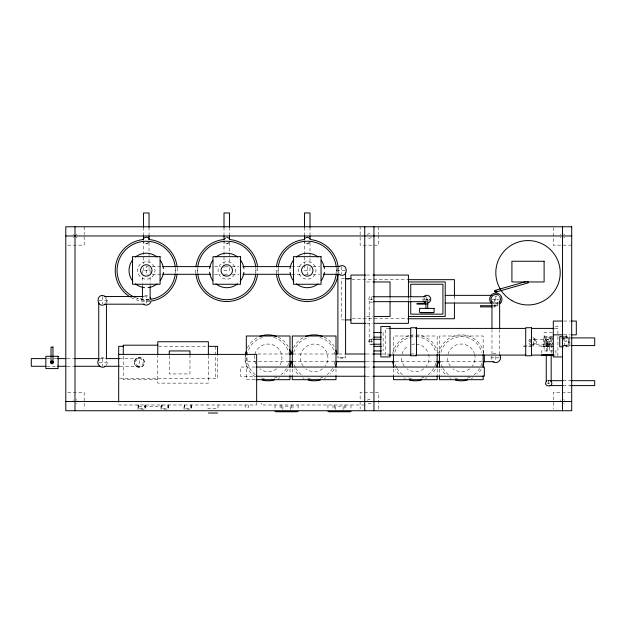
<?xml version="1.0" encoding="UTF-8"?>
<svg xmlns="http://www.w3.org/2000/svg" width="626" height="626" viewBox="0 0 626 626"><rect width="100%" height="100%" fill="white"/><g stroke="black" fill="none" stroke-linecap="round" stroke-linejoin="round"><path stroke-width="0.47" stroke-dasharray="3.13 2.35" d="M175.053 273.163L175.483 270.455L175.053 267.748M197.988 267.748L197.558 270.455L197.988 273.163M255.541 273.163L255.971 270.455L255.541 267.748M278.476 267.748L278.046 270.455L278.476 273.163M336.029 273.163L336.459 270.455L336.029 267.748M423.904 298.25L423.904 300.151M491.253 356.358L491.019 357.845L491.934 360.662M106.475 303.172L107.39 300.355L106.475 297.53M106.475 365.263L107.39 362.438L106.475 359.621M142.399 297.53L141.476 300.355L141.711 301.834M337.86 267.638L336.945 270.455L337.86 273.28M149.074 242.591L146.281 244.015L143.487 242.591M229.554 242.591L226.768 244.015L223.975 242.591M310.042 242.591L307.249 244.015L304.463 242.591M530.801 339.253L529.533 341.741L530.801 344.23M498.64 303.086L495.815 304.001L492.998 303.086M492.998 353.956L494.337 353.275L497.302 353.275M144.794 295.785L146.281 295.55L149.098 296.466M148.988 299.236L146.281 299.666L137.258 298.234M372.587 302.131C367.509 303.704 367.509 294.705 372.587 296.278M101.107 357.876L102.586 357.642L105.411 358.557M372.587 344.668C367.509 346.248 367.509 337.242 372.587 338.822M532.609 344.824C536.552 344.949 536.552 338.541 532.609 338.666M547.758 380.209L549.659 380.209M67.733 245.165L84.189 245.165L84.189 235.478M571.702 245.165L553.306 245.165L553.306 227.731M148.229 266.613L146.281 266.613L146.281 274.298L148.229 274.298M152.134 266.613L161.891 266.613M214.569 266.613L220.422 266.613M225.305 266.613L228.232 266.613M232.129 266.613L238.96 266.613M291.646 266.613L301.396 266.613M313 266.613L319.706 266.613M345.294 270.455L337.907 270.455L337.907 273.374M152.134 274.298L161.891 274.298M214.569 274.298L220.422 274.298M224.327 274.298L228.232 274.298M232.129 274.298L238.96 274.298M291.646 274.298L301.396 274.298M305.3 274.298L309.166 274.298M313 274.298L319.706 274.298M366.531 275.057L372.384 275.057M344.503 278.507L341.741 278.507L341.741 319.902L344.503 319.902M346.342 279.658L406.712 279.658M366.687 281.958L372.525 281.958M144.34 296.513L146.281 296.513L146.281 303.9M372.58 299.205L369.176 299.205L369.176 341.741A2.457 2.457 0 0 0 372.58 344.018M425.907 299.205L427.746 299.205L427.746 301.043M492.271 299.205L499.368 299.205M99.041 300.355L106.428 300.355L106.428 303.266M150.123 300.355L142.438 300.355L142.438 298.422M492.897 303.047L495.815 303.047L495.815 295.652M492.936 305.731L495.815 305.731L495.815 306.881M492.936 306.881L497.161 306.881L497.161 299.205M366.687 316.451L372.525 316.451M352.188 318.751L406.712 318.751M563.846 321.052L570.552 321.052M366.531 323.345L372.384 323.345M555.145 326.569L560.669 326.569M389.333 328.407L385.436 328.407L385.436 355.083L389.333 355.083M554.98 328.407L557.907 328.407L557.907 355.083L554.98 355.083M552.39 332.547L544.111 332.547L544.111 350.943M563.423 334.847L570.552 334.847M409.021 335.998L393.488 335.998L393.488 353.471M409.991 335.998L437.175 335.998L437.175 353.471M552.844 336.686L543.65 336.686L543.65 346.804L553.767 346.804M564.347 336.686L569.863 336.686L569.863 346.804L564.347 346.804M544.111 337.148L552.39 337.148M570.591 337.907L564.808 337.907L564.808 345.583M561.123 338.063L568.486 338.063L568.486 345.427L561.123 345.427M372.58 341.741L369.176 341.741A2.457 2.457 0 0 1 372.58 339.472M533.039 341.741L533.469 341.741L533.469 346.663L533.039 346.663M563.079 345.583L570.591 345.583M532.609 345.928L522.773 345.928L522.773 346.663L532.609 346.663M158.683 346.342L207.464 346.342M544.111 346.342L553.306 346.342M549.573 346.663L538.869 346.663L538.869 345.928L548.705 345.928L548.705 346.663M553.306 350.943L541.467 350.943L541.467 353.377M554.98 350.943L555.951 350.943L555.951 354.997L554.816 354.997M257.849 354.003L289.087 354.003M292.991 354.003L334.965 354.003M338.869 354.003L344.73 354.003M366.202 354.003L372.063 354.003M381.821 354.003L388.66 354.003M411.11 354.003L415.015 354.003M339.026 357.845L337.907 357.845L337.907 354.926M344.464 357.845L345.583 357.845L345.583 354.926M499.368 357.845L491.973 357.845L491.973 329.503M46.793 358.604L49.697 358.604M53.57 358.604L57.443 358.604M67.123 358.604L73.899 358.604M100.043 358.604L104.886 358.604M119.409 358.604L139.379 358.604L139.379 366.28L119.409 366.28M289.087 361.679L245.165 361.679L245.165 355.13M292.991 361.679L334.965 361.679M366.202 361.679L372.063 361.679M395.491 361.679L435.508 361.679M440.391 361.679L482.364 361.679M99.041 362.438L106.428 362.438L106.428 359.527M46.793 366.28L57.443 366.28M67.123 366.28L73.899 366.28M255.189 367.039L240.564 367.039L240.564 376.242L255.189 376.242M366.343 367.039L372.188 367.039M366.343 376.242L372.188 376.242M119.66 378.542L217.566 378.542L217.566 355.365M157.775 379.685L123.283 379.685L123.283 355.482M255.048 379.685L246.315 379.685L246.315 355.411M563.079 380.678L570.748 380.678M546.967 383.135L550.982 383.135M563.079 385.6L570.748 385.6M67.733 392.338L84.189 392.338L84.189 408.794M570.732 392.338L553.306 392.338L553.306 408.794M364.739 404.983L261.261 404.983L261.261 403.144M564.808 336.945C571.976 336.835 570.114 348.635 563.322 346.311M566.186 334.847L566.186 341.741L563.423 341.741L563.423 336.569M551.17 353.299L551.17 341.741A2.457 2.457 0 0 0 547.476 339.613A2.457 2.457 0 0 0 547.476 343.877A2.457 2.457 0 0 0 551.17 341.741L546.248 341.741L546.248 353.299M549.573 341.741L549.628 350.943M548.705 380.678L548.705 384.88M547.844 341.741L547.844 346.663M547.789 341.741L547.789 350.943M499.658 329.503L499.658 353.933M495.815 356.374L495.815 361.39M494.47 299.205L494.47 306.881M483.17 353.471L483.17 335.998L439.475 335.998L439.475 353.471M454.421 296.27L454.421 302.131M439.475 369.011L439.475 374.833M437.175 369.011L437.175 374.833M427.691 299.205L427.691 302.483M426.83 300.144L426.83 296.74A2.457 2.457 0 0 1 427.769 296.927M425.97 299.205L425.97 300.84M410.734 297.757L410.734 300.652M408.434 298.242L408.434 300.159M393.488 369.011L393.488 374.833M390.037 298.242L390.037 300.159M383.135 332.547L383.135 350.943M378.542 226.768L378.542 234.507M378.542 235.478L378.542 245.165L360.138 245.165L360.138 226.768M378.542 408.794L378.542 392.338L360.138 392.338L360.138 408.794M371.641 296.74L371.641 301.662M371.641 339.284L371.641 344.206M350.943 404.983L350.943 411.423M345.881 404.983L345.881 408.817M344.503 404.983L344.503 408.817M343.126 409.584L343.126 406.133L335.763 406.133L335.763 409.584M341.741 266.911L341.741 274.008M335.998 369.011L335.998 374.833M334.386 404.983L334.386 408.817M333.009 404.983L333.009 408.817M327.946 404.983L327.946 409.584M310.011 227.238L310.011 234.852M310.011 242.489L310.011 252.137M310.011 253.1L310.011 263.71M310.011 267.568L310.011 270.455L304.494 270.455L304.494 264.673M307.249 266.613L307.249 274.298M304.494 227.238L304.494 234.852M304.494 240.564L304.494 263.71M298.054 404.983L298.054 411.423M292.991 404.983L292.991 408.817M292.303 369.011L292.303 374.833M291.614 404.983L291.614 408.817M290.237 409.584L290.237 406.133L282.874 406.133L282.874 409.584M290.002 369.011L290.002 374.833M281.497 404.983L281.497 408.817M280.119 404.983L280.119 408.817M275.057 404.983L275.057 411.423M256.66 403.034L256.66 404.983L118.682 404.983L118.682 403.034M248.608 404.983L248.608 407.283L245.165 407.283L245.165 404.983M229.523 227.238L229.523 234.852M229.523 242.489L229.523 252.137M229.523 253.1L229.523 263.71M229.523 267.568L229.523 270.455L224.006 270.455L224.006 264.673M224.006 227.238L224.006 234.852M224.006 240.564L224.006 263.71M218.028 404.983L218.028 408.434L207.91 408.434L207.91 404.983M215.266 346.342L215.266 378.542M208.372 355.365L208.372 383.135L157.775 383.135L157.775 355.419M191.353 404.983L191.353 409.122L183.989 409.122L183.989 404.983M191.118 404.983L191.118 409.584M190.891 404.983L190.891 408.207L184.451 408.207L184.451 404.983M189.975 354.778L189.975 373.941L169.278 373.941L169.278 354.778M184.224 404.983L184.224 409.584M168.355 404.983L168.355 409.122L160.999 409.122L160.999 404.983M168.128 404.983L168.128 409.584M167.893 404.983L167.893 408.207L161.453 408.207L161.453 404.983M162.377 404.983L162.377 406.36L137.078 406.36L137.078 404.983M161.226 404.983L161.226 409.584M150.123 273.351L150.123 270.455L142.438 270.455L142.438 273.351M150.123 277.208L150.123 282.991M150.123 283.961L150.123 286.849M149.043 227.238L149.043 234.852M149.043 242.489L149.043 263.71M149.043 267.568L149.043 270.455M145.357 404.983L145.357 409.122L138.002 409.122L138.002 404.983M145.13 404.983L145.13 409.584M144.903 404.983L144.903 408.207L138.463 408.207L138.463 404.983M143.518 227.238L143.518 234.852M143.518 240.564L143.518 263.71M143.518 267.568L143.518 270.455M142.438 277.208L142.438 282.991M142.438 283.961L142.438 286.849M138.229 404.983L138.229 409.584M102.586 296.513L102.586 303.9M102.586 358.604L102.586 366.28M84.189 226.768L84.189 234.507M563.337 338.196A3.842 3.842 0 0 1 568.643 341.741A3.842 3.842 0 0 1 563.337 345.294M532.609 337.805A3.936 3.936 0 0 1 536.545 341.741A3.936 3.936 0 0 1 532.609 345.685M531.106 345.38A3.936 3.936 0 0 1 529.831 338.963M530.339 342.688A2.457 2.457 0 0 1 530.339 340.802M552.343 343.251A3.936 3.936 0 0 1 546.31 344.871A3.936 3.936 0 0 1 546.31 338.619A3.936 3.936 0 0 1 552.343 340.239M547.766 380.866A2.457 2.457 0 0 1 549.651 380.866M423.192 300.707A3.936 3.936 0 0 1 422.894 299.205M428.567 300.942A2.457 2.457 0 0 1 427.769 301.474M424.553 300.144A2.457 2.457 0 0 1 424.553 298.258M496.739 295.754A0.923 0.916 0 0 1 495.815 296.669A0.923 0.916 0 0 1 494.9 295.754M498.171 304.878A6.143 6.143 0 0 1 493.468 304.878M309.205 242.512A2.762 2.762 0 0 1 305.3 242.512M228.717 242.512A2.762 2.762 0 0 1 224.812 242.512M148.229 242.512A2.762 2.762 0 0 1 144.332 242.512M498.531 301.92A3.842 3.842 0 0 1 493.1 301.92M339.026 273.171A3.842 3.842 0 0 1 339.026 267.74M105.301 297.64A3.842 3.842 0 0 1 105.301 303.07M474.649 354.269A13.795 13.795 0 0 1 472.27 366.241M469.727 368.792A13.795 13.795 0 0 1 452.927 368.792M450.376 366.241A13.795 13.795 0 0 1 447.645 356.037M447.997 354.269A13.795 13.795 0 0 1 474.391 353.408M481.238 369.34A22.998 22.998 0 0 1 477.583 374.105M472.818 377.76A22.998 22.998 0 0 1 471.308 378.558M451.338 378.558A22.998 22.998 0 0 1 449.828 377.76M445.063 374.105A22.998 22.998 0 0 1 441.408 369.34M438.732 353.565A22.998 22.998 0 0 1 483.921 353.565M435.25 369.34A22.998 22.998 0 0 1 431.596 374.105M426.83 377.76A22.998 22.998 0 0 1 425.312 378.558M405.351 378.558A22.998 22.998 0 0 1 403.833 377.76M399.075 374.105A22.998 22.998 0 0 1 395.413 369.34M392.737 353.565A22.998 22.998 0 0 1 409.381 335.63M410.21 335.426A22.998 22.998 0 0 1 415.335 334.847M416.188 334.863A22.998 22.998 0 0 1 437.926 353.565M481.762 363.315A21.159 21.159 0 0 1 480.87 365.936M479.649 368.417A21.159 21.159 0 0 1 474.203 374.63M470.267 377.016A21.159 21.159 0 0 1 465.001 378.675M457.645 378.675A21.159 21.159 0 0 1 452.379 377.016M448.443 374.63A21.159 21.159 0 0 1 443.005 368.417M442.559 367.618A21.159 21.159 0 0 1 440.493 361.523M440.892 352.368A21.159 21.159 0 0 1 481.762 352.368M428.661 354.269A13.795 13.795 0 0 1 426.275 366.241M423.732 368.792A13.795 13.795 0 0 1 406.931 368.792M404.388 366.241A13.795 13.795 0 0 1 401.649 356.037M402.002 354.269A13.795 13.795 0 0 1 408.434 345.896M411.759 344.511A13.795 13.795 0 0 1 415.335 344.042M416.227 344.073A13.795 13.795 0 0 1 428.395 353.408M435.766 363.315A21.159 21.159 0 0 1 434.874 365.936M433.654 368.417A21.159 21.159 0 0 1 428.207 374.63M424.279 377.016A21.159 21.159 0 0 1 419.013 378.675M411.65 378.675A21.159 21.159 0 0 1 406.384 377.016M402.455 374.63A21.159 21.159 0 0 1 397.009 368.417M396.571 367.618A21.159 21.159 0 0 1 394.896 363.315M394.896 352.368A21.159 21.159 0 0 1 408.974 337.664M409.858 337.406A21.159 21.159 0 0 1 415.335 336.686M416.251 336.702A21.159 21.159 0 0 1 435.766 352.368M303.203 366.241A13.795 13.795 0 0 1 304.831 347.673A13.795 13.795 0 0 1 323.47 347.673A13.795 13.795 0 0 1 325.097 366.241M322.546 368.792A13.795 13.795 0 0 1 305.754 368.792M334.065 369.34A22.998 22.998 0 0 1 330.411 374.105M325.645 377.76A22.998 22.998 0 0 1 324.135 378.558M304.166 378.558A22.998 22.998 0 0 1 302.655 377.76M297.89 374.105A22.998 22.998 0 0 1 294.236 369.34M293.438 347.86A22.998 22.998 0 0 1 304.166 337.124M324.135 337.124A22.998 22.998 0 0 1 334.863 347.86M334.98 361.523A21.159 21.159 0 0 1 333.697 365.936M332.469 368.417A21.159 21.159 0 0 1 327.03 374.63M323.094 377.016A21.159 21.159 0 0 1 317.828 378.675M310.473 378.675A21.159 21.159 0 0 1 305.206 377.016M301.27 374.63A21.159 21.159 0 0 1 295.824 368.417M295.386 367.618A21.159 21.159 0 0 1 293.711 363.315M293.711 352.368A21.159 21.159 0 0 1 308.673 337.406M319.628 337.406A21.159 21.159 0 0 1 334.98 354.167M254.829 354.269A13.795 13.795 0 0 1 274.258 345.466A13.795 13.795 0 0 1 279.102 366.241M276.559 368.792A13.795 13.795 0 0 1 259.759 368.792M255.784 363.949A13.795 13.795 0 0 1 254.625 355.145M288.07 369.34A22.998 22.998 0 0 1 284.415 374.105M279.658 377.76A22.998 22.998 0 0 1 278.14 378.558M255.212 376.844A22.998 22.998 0 0 1 245.306 355.271M247.442 347.86A22.998 22.998 0 0 1 258.178 337.124M278.14 337.124A22.998 22.998 0 0 1 288.876 347.86M288.594 363.315A21.159 21.159 0 0 1 287.702 365.936M286.481 368.417A21.159 21.159 0 0 1 281.035 374.63M277.107 377.016A21.159 21.159 0 0 1 271.833 378.675M264.477 378.675A21.159 21.159 0 0 1 259.211 377.016M255.275 374.63A21.159 21.159 0 0 1 262.685 337.406M273.632 337.406A21.159 21.159 0 0 1 288.594 352.368M336.318 267.599A29.203 29.203 0 0 1 336.318 273.312M278.187 273.312A29.203 29.203 0 0 1 278.187 267.599M276.324 273.155A31.042 31.042 0 0 1 276.324 267.756M338.181 267.756A31.042 31.042 0 0 1 338.181 273.155M255.831 267.599A29.203 29.203 0 0 1 255.831 273.312M197.699 273.312A29.203 29.203 0 0 1 197.699 267.599M257.693 267.756A31.042 31.042 0 0 1 257.693 273.155M195.836 273.155A31.042 31.042 0 0 1 195.836 267.756M175.343 267.599A29.203 29.203 0 0 1 175.343 273.312M149.137 299.525A29.203 29.203 0 0 1 135.999 297.796M177.205 267.756A31.042 31.042 0 0 1 177.205 273.155M149.88 301.294A31.042 31.042 0 0 1 130.756 297.342M371.335 237.113A2.301 2.301 0 0 1 367.345 237.113M367.345 234.813A2.301 2.301 0 0 1 371.335 234.813M370.968 403.16A2.301 2.301 0 0 1 367.712 403.16M367.345 400.382A2.301 2.301 0 0 1 371.335 400.382M564.495 237.113A2.301 2.301 0 0 1 563.658 237.958M560.88 237.59A2.301 2.301 0 0 1 560.513 237.113M560.513 234.813A2.301 2.301 0 0 1 560.88 234.335M563.658 233.975A2.301 2.301 0 0 1 564.495 234.813M76.982 237.113A2.301 2.301 0 0 1 76.145 237.958M73.367 237.59A2.301 2.301 0 0 1 72.999 237.113M72.999 234.813A2.301 2.301 0 0 1 73.367 234.335M76.145 233.975A2.301 2.301 0 0 1 76.982 234.813M564.136 403.16A2.301 2.301 0 0 1 563.658 403.527M560.513 400.382A2.301 2.301 0 0 1 560.88 399.904M563.658 399.545A2.301 2.301 0 0 1 564.495 400.382M76.615 403.16A2.301 2.301 0 0 1 76.145 403.527M72.999 400.382A2.301 2.301 0 0 1 73.367 399.904M76.145 399.545A2.301 2.301 0 0 1 76.982 400.382M134.817 360.959C132.72 366.75 142.243 369.841 143.949 363.925C146.046 358.135 136.523 355.044 134.817 360.959M545.786 340.794C549.268 354.332 556.561 331.897 545.786 340.794M552.39 338.063L545.027 338.063L545.027 345.427L552.39 345.427L552.39 338.063M548.705 339.284L532.609 339.284A2.457 2.457 0 0 1 535.073 341.741A2.457 2.457 0 0 1 532.609 344.206L548.705 344.206L548.705 339.284M137.462 365.764A3.842 3.842 0 0 0 143.221 362.438A3.842 3.842 0 0 0 137.462 359.113A3.842 3.842 0 0 0 137.462 365.764M136.851 366.82A5.063 5.063 0 0 0 144.442 362.438A5.063 5.063 0 0 0 136.851 358.056A5.063 5.063 0 0 0 136.851 366.82M302.882 278.022A8.741 8.741 0 0 0 315.989 270.455A8.741 8.741 0 0 0 302.882 262.889A8.741 8.741 0 0 0 302.882 278.022M222.394 278.022A8.741 8.741 0 0 0 235.501 270.455A8.741 8.741 0 0 0 222.394 262.889A8.741 8.741 0 0 0 222.394 278.022M141.914 278.022A8.741 8.741 0 0 0 155.021 270.455A8.741 8.741 0 0 0 141.914 262.889A8.741 8.741 0 0 0 141.914 278.022"/><path stroke-width="0.94" d="M143.002 239.5C143.761 236.902 147.54 236.307 149.074 238.537M98.705 359.621C95.449 363.745 101.287 369.583 105.411 366.327M150.843 301.834C149.911 304.831 145.975 306.114 143.456 304.236M499.704 302.022L500.62 299.205L499.704 296.38M304.463 238.537L307.249 237.113L310.042 238.537M546.897 380.647C541.091 387.666 556.326 387.666 550.512 380.647M105.411 304.236C95.684 309.502 95.684 291.2 105.411 296.466M338.924 266.574C348.651 261.308 348.651 279.611 338.924 274.344M495.565 290.268L525.918 281.598M496.074 292.037L528.266 282.842L527.835 281.332M65.793 235.963L571.702 235.963M162.862 266.613L210.665 266.613M242.865 266.613L290.667 266.613M323.54 266.613L339.832 266.613M162.862 274.298L210.665 274.298M242.865 274.298L290.667 274.298M323.54 274.298L339.832 274.298M365.561 275.057L350.943 275.057L350.943 323.345L365.561 323.345M373.354 275.057L408.434 275.057L408.434 297.42M345.427 278.507L350.943 278.507M407.69 279.658L454.421 279.658L454.421 296.27M373.495 281.958L390.037 281.958L390.037 297.287M408.434 281.958L445.227 281.958L445.227 316.451L408.434 316.451M445.227 295.362L491.926 295.362M104.526 296.513L143.37 296.513M373.573 296.74L425.86 296.74M373.573 301.662L425.86 301.662M445.227 303.047L491.926 303.047M425.938 303.383L416.986 303.383L416.986 304.126L425.938 304.126M427.261 304.126L427.691 304.126M104.526 304.189L144.34 304.189M491.973 305.731L480.455 305.731L480.455 306.881L491.973 306.881M420.508 312.804L433.153 312.804M374.473 316.451L390.037 316.451L390.037 301.122M407.69 318.751L454.421 318.751L454.421 303.109M345.427 319.902L350.943 319.902M562.891 321.052L553.306 321.052L553.306 356.922L562.508 356.922M571.515 321.052L576.303 321.052L576.303 334.847L571.515 334.847M374.332 323.345L408.434 323.345L408.434 300.989M389.333 328.407L410.773 328.407M415.641 328.407L525.754 328.407M531.599 328.407L554.01 328.407M373.941 332.547L381.297 332.547M553.306 334.847L562.891 334.847M563.423 336.686L559.746 336.686L559.746 346.804L563.423 346.804M373.941 337.148L381.297 337.148M571.554 337.907L594.7 337.907L594.7 345.583L571.554 345.583M373.479 339.284L380.835 339.284M373.479 344.206L380.835 344.206M157.775 345.192L123.283 345.192L123.283 353.815M123.565 346.342L118.682 346.342L118.682 402.064M208.372 346.342L217.566 346.342L217.566 354.394M373.941 346.342L381.297 346.342M373.941 350.943L381.297 350.943M289.087 354.003L292.991 354.003M335.943 354.003L337.899 354.003L337.907 274.344M345.709 354.003L365.232 354.003M373.041 354.003L380.851 354.003M118.682 354.394L256.66 354.394L256.66 402.064M541.467 354.997L553.83 354.997M389.333 355.083L410.773 355.083M415.641 355.083L525.754 355.083M531.599 355.083L554.01 355.083M542.382 355.341L553.181 355.341M340.278 357.845L343.212 357.845M45.823 358.604L31.3 358.604L31.3 366.28L45.823 366.28M57.443 358.604L66.16 358.604M74.87 358.604L99.08 358.604M105.857 358.604L119.409 358.604M289.087 361.679L292.991 361.679M335.943 361.679L365.232 361.679M373.041 361.679L394.513 361.679M436.486 361.679L439.413 361.679M493.898 361.679L484.321 361.679L484.321 355.13M57.443 366.28L66.16 366.28M74.87 366.28L100.043 366.28M104.526 366.28L119.409 366.28M256.167 367.039L365.365 367.039M373.166 367.039L484.321 367.039L484.321 376.242L373.166 376.242M256.167 376.242L365.365 376.242M256.018 379.685L290.002 379.685L290.002 375.803M550.622 380.678L563.079 380.678M570.748 380.678L594.7 380.678L594.7 385.6L570.748 385.6M549.667 385.6L563.079 385.6M65.793 401.532L571.702 401.532M275.057 411.423L298.054 411.423M327.946 411.423L350.943 411.423M275.98 411.767L297.131 411.767M328.869 411.767L350.02 411.767M208.372 413.035L217.566 413.035M226.768 237.113L229.554 238.537M498.64 295.315C494.517 292.06 488.679 297.898 491.934 302.022M492.998 361.726C497.122 364.981 502.96 359.144 499.704 355.02M150.162 297.53L150.843 298.868M495.581 290.339L496.05 291.974M562.508 226.768L562.508 410.734M551.17 355.224L551.17 381.211M546.248 355.224L546.248 381.211M499.658 301.161L499.658 328.525M496.911 290.941L496.911 291.513M494.728 290.8L494.728 291.513M491.973 301.161L491.973 328.525M483.17 354.441L483.17 367.063M483.17 375.803L483.17 379.685L439.475 379.685L439.475 375.803M439.475 354.441L439.475 367.063M437.175 354.441L437.175 367.063M437.175 375.803L437.175 379.685L393.488 379.685L393.488 375.803M427.746 301.959L427.746 308.399M425.907 301.043L425.907 308.399M410.734 296.794L410.734 284.259L442.926 284.259L442.926 314.15L410.734 314.15L410.734 301.615M393.488 354.441L393.488 367.063M373.941 226.768L373.941 410.734M364.739 226.768L364.739 410.734M345.583 272.396L345.583 353.956M335.998 367.063L335.998 335.998L292.303 335.998L292.303 367.063M335.998 375.803L335.998 379.685L292.303 379.685L292.303 375.803M310.011 227.238L310.011 212.965L304.494 212.965L304.494 227.238M310.011 235.806L310.011 238.662M304.494 235.806L304.494 239.609M290.002 367.063L290.002 335.998L246.315 335.998L246.315 354.441M229.523 227.238L229.523 212.965L224.006 212.965L224.006 227.238M229.523 235.806L229.523 239.609M224.006 235.806L224.006 239.609M208.372 354.59L208.372 341.741L157.775 341.741L157.775 354.59M189.975 354.778L189.975 350.943L169.278 350.943L169.278 354.778M150.123 286.849L150.123 299.385M149.043 227.238L149.043 212.965L143.518 212.965L143.518 227.238M149.043 235.806L149.043 239.609M143.518 235.806L143.518 239.609M142.438 286.849L142.438 297.46M106.428 304.236L106.428 358.557M98.744 302.295L98.744 360.498M74.995 226.768L74.995 410.734M424.045 296.419A3.936 3.936 0 0 1 430.101 297.014A3.936 3.936 0 0 1 428.333 302.843M425.32 302.843A3.936 3.936 0 0 1 424.045 301.982M429.287 299.205A2.457 2.457 0 0 1 429.1 300.144M496.668 291.505A0.923 0.916 0 0 1 494.97 291.505M494.97 290.8A0.923 0.916 0 0 1 495.463 290.308M491.473 303.547A6.143 6.143 0 0 1 491.473 294.854A6.143 6.143 0 0 1 500.166 294.854A6.143 6.143 0 0 1 500.166 303.547M224.812 238.608A2.762 2.762 0 0 1 225.712 238.013M484.062 361.272A22.998 22.998 0 0 1 483.029 365.428M467.278 380.052A22.998 22.998 0 0 1 455.368 380.052M439.616 365.428A22.998 22.998 0 0 1 438.583 361.272M438.067 361.272A22.998 22.998 0 0 1 436.737 366.241M421.282 380.052A22.998 22.998 0 0 1 409.381 380.052M393.926 366.241A22.998 22.998 0 0 1 392.596 361.272M336.89 361.272A22.998 22.998 0 0 1 335.857 365.428M320.105 380.052A22.998 22.998 0 0 1 308.195 380.052M292.444 365.428A22.998 22.998 0 0 1 291.411 361.272M291.56 353.565A22.998 22.998 0 0 1 292.444 350.255M305.754 336.436A22.998 22.998 0 0 1 322.546 336.436M335.857 350.255A22.998 22.998 0 0 1 336.741 353.565M290.894 361.272A22.998 22.998 0 0 1 289.564 366.241M274.11 380.052A22.998 22.998 0 0 1 262.208 380.052M245.415 354.41A22.998 22.998 0 0 1 245.948 351.89M259.759 336.436A22.998 22.998 0 0 1 276.559 336.436M289.564 349.441A22.998 22.998 0 0 1 290.754 353.565M324.401 272.255A17.246 17.246 0 0 1 321.208 280.597M318.11 283.86A17.246 17.246 0 0 1 296.395 283.86M293.852 281.317A17.246 17.246 0 0 1 290.096 272.255M290.096 268.656A17.246 17.246 0 0 1 293.852 259.602M296.395 257.059A17.246 17.246 0 0 1 318.11 257.059M321.208 260.322A17.246 17.246 0 0 1 324.401 268.656M336.209 274.266A29.203 29.203 0 0 1 278.296 274.266M278.296 266.645A29.203 29.203 0 0 1 336.209 266.645M338.087 274.063A31.042 31.042 0 0 1 276.418 274.063M276.418 266.856A31.042 31.042 0 0 1 304.549 239.531M309.948 239.531A31.042 31.042 0 0 1 338.087 266.856M243.921 272.255A17.246 17.246 0 0 1 240.165 281.317M237.622 283.86A17.246 17.246 0 0 1 215.907 283.86M212.809 280.597A17.246 17.246 0 0 1 209.616 272.255M209.616 268.656A17.246 17.246 0 0 1 212.809 260.322M215.907 257.059A17.246 17.246 0 0 1 237.622 257.059M240.165 259.602A17.246 17.246 0 0 1 243.921 268.656M255.721 274.266A29.203 29.203 0 0 1 197.808 274.266M197.808 266.645A29.203 29.203 0 0 1 255.721 266.645M257.599 274.063A31.042 31.042 0 0 1 195.93 274.063M195.93 266.856A31.042 31.042 0 0 1 224.069 239.531M229.46 239.531A31.042 31.042 0 0 1 257.599 266.856M163.433 272.255A17.246 17.246 0 0 1 160.233 280.597M157.134 283.86A17.246 17.246 0 0 1 148.08 287.608M144.481 287.608A17.246 17.246 0 0 1 135.427 283.86M132.876 281.317A17.246 17.246 0 0 1 132.876 259.602M135.427 257.059A17.246 17.246 0 0 1 157.134 257.059M160.233 260.322A17.246 17.246 0 0 1 163.433 268.656M175.233 274.266A29.203 29.203 0 0 1 151.038 299.275M135.106 297.436A29.203 29.203 0 0 1 128.502 247.286A29.203 29.203 0 0 1 175.233 266.645M177.111 274.063A31.042 31.042 0 0 1 150.78 301.176M129.989 296.88A31.042 31.042 0 0 1 142.681 239.625M148.98 239.531A31.042 31.042 0 0 1 177.111 266.856M571.702 226.768L65.793 226.768L65.793 410.734L571.702 410.734L571.702 226.768M160.076 256.66L132.485 256.66L132.485 284.259L160.076 284.259L160.076 256.66M240.564 256.66L212.965 256.66L212.965 284.259L240.564 284.259L240.564 256.66M321.052 256.66L293.453 256.66L293.453 284.259L321.052 284.259L321.052 256.66M544.111 261.261L511.912 261.261L511.912 281.958L544.111 281.958L544.111 261.261M434.076 308.399L419.584 308.399L419.584 312.46L434.076 312.46L434.076 308.399M390.037 326.569L380.835 326.569L380.835 356.922L390.037 356.922L390.037 326.569M416.478 327.719L410.734 327.719L410.734 355.771L416.478 355.771L416.478 327.719M531.458 327.719L525.715 327.719L525.715 355.771L531.458 355.771L531.458 327.719M52.96 347.078L51.035 347.078L51.035 362.438L52.96 362.438L52.96 347.078M58.14 356.296L45.855 356.296L45.855 368.589L58.14 368.589L58.14 356.296M51.324 363.604A1.346 1.346 0 0 0 53.343 362.438A1.346 1.346 0 0 0 51.324 361.28A1.346 1.346 0 0 0 51.324 363.604M511.912 300.636A32.192 32.192 0 0 0 560.207 272.756A32.192 32.192 0 0 0 511.912 244.876A32.192 32.192 0 0 0 511.912 300.636M304.377 275.44A5.751 5.751 0 0 0 313 270.455A5.751 5.751 0 0 0 304.377 265.479A5.751 5.751 0 0 0 304.377 275.44M223.889 275.44A5.751 5.751 0 0 0 232.512 270.455A5.751 5.751 0 0 0 223.889 265.479A5.751 5.751 0 0 0 223.889 275.44M143.409 275.44A5.751 5.751 0 0 0 152.032 270.455A5.751 5.751 0 0 0 143.409 265.479A5.751 5.751 0 0 0 143.409 275.44"/></g></svg>
